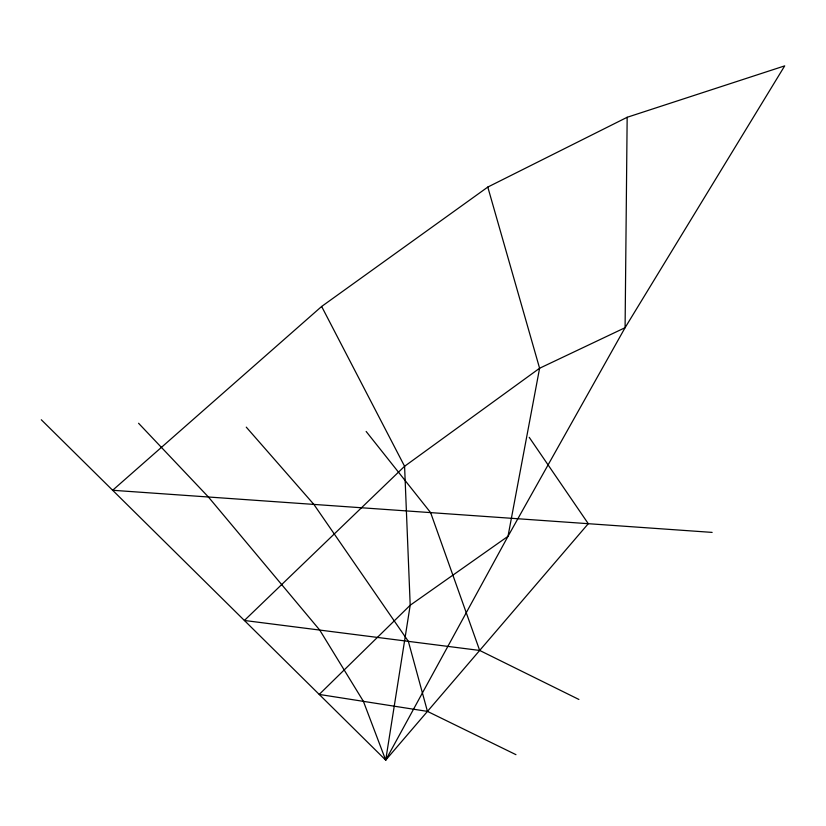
<?xml version="1.0" encoding="UTF-8"?>
<svg xmlns="http://www.w3.org/2000/svg" width="826" height="826" viewBox="0 0 826 826"><rect width="100%" height="100%" fill="white"/><g stroke="black" fill="none" stroke-linecap="round" stroke-linejoin="round"><path stroke-width="1.24" d="M578.902 699.457L479.679 650.444L244.382 620.471L404.585 466.287L539.595 368.251L625.086 327.695L784.7 65.873L627.161 117.282L625.086 327.695L508 536.322L385.701 760.127L41.3 419.763M529.229 437.346L588.277 523.694L385.701 760.127L410.202 605.231L404.585 466.287L321.644 306.467L487.794 187.068L627.161 117.282M321.644 306.467L112.646 490.272L712.136 532.398M515.951 754.665L427.445 711.392L319.218 694.429L410.202 605.231L508 536.322L539.595 368.251L487.794 187.068M138.572 423.263L208.41 497.004L319.724 630.062L363.409 701.357L385.701 760.127M246.272 427.145L313.88 504.418L408.354 641.358L427.445 711.392M366.155 431.471L430.614 512.616L479.679 650.444"/></g></svg>
